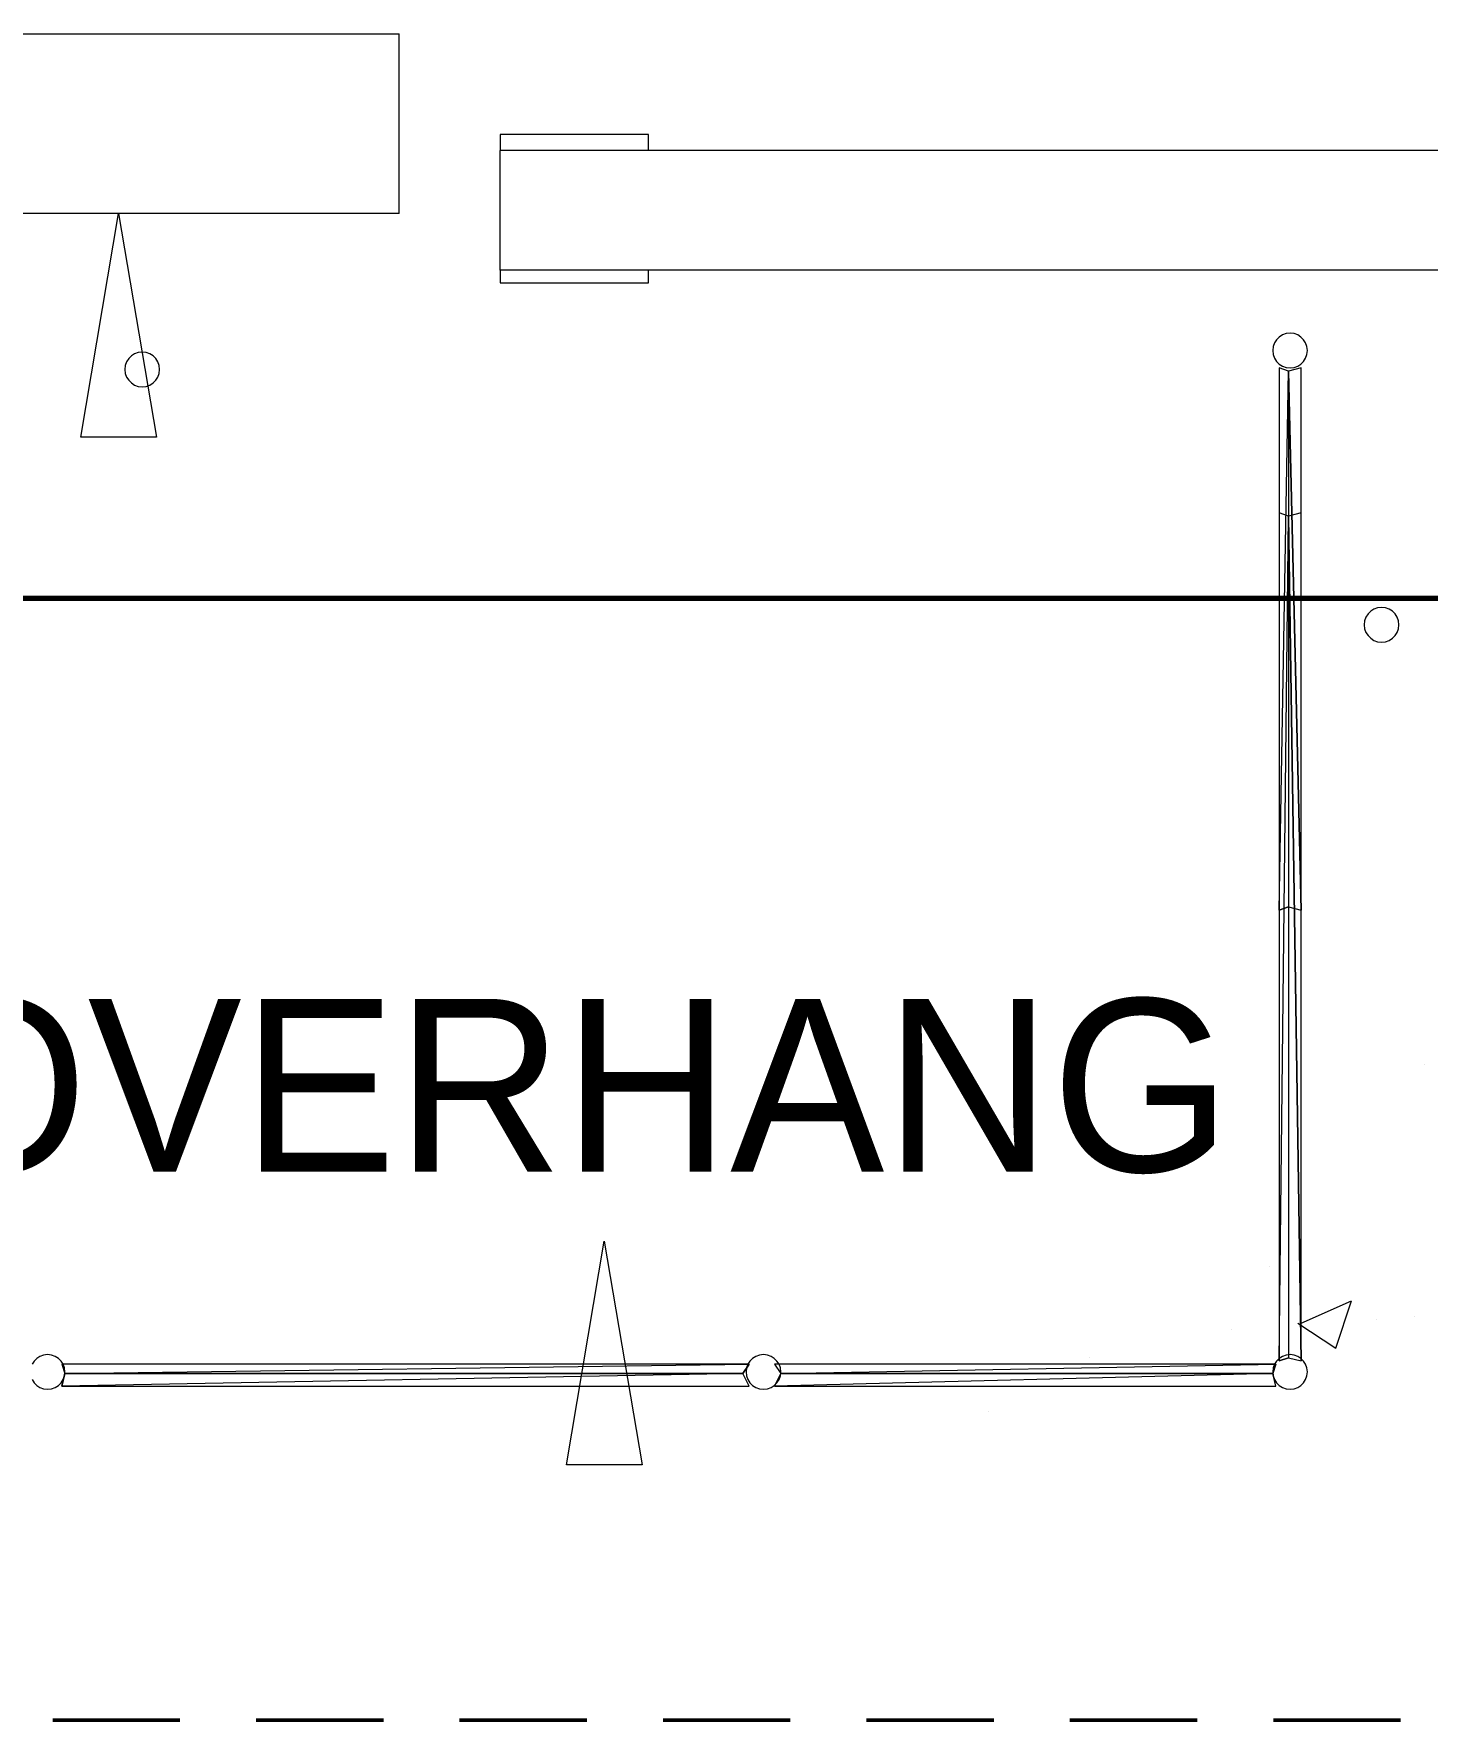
# Paper-space layout '01 Roof Support Layout' of a CAD drawing. Header units: millimetres. Extents: x 5 to 415, y 5 to 292.
# Drawn here: x 215.22 to 242.62, y 39.47 to 72.64 of the extents above; entities that cross this region are included whole.
import ezdxf
from ezdxf.enums import TextEntityAlignment as Align

# ---------------------------------------------------------------- set-up
doc = ezdxf.new("R2010")
doc.units = ezdxf.units.MM
doc.linetypes.add('DASHED_REVIEW', pattern=[4, 2.5, -1.5])
for name, color, linetype in [('BEAMS', 7, 'Continuous'), ('EXISTING', 7, 'Continuous'), ('LOAD_BEARING_WALLS', 7, 'Continuous'), ('PROPOSED', 7, 'Continuous'), ('TEXT', 7, 'Continuous')]:
    doc.layers.add(name, color=color, linetype=linetype)

# ---------------------------------------------------------------- blocks, each defined once
blk = doc.blocks.new('SHEET_01')
at = {"layer": 'BEAMS', "color": 7, "linetype": 'DASHED_REVIEW', "lineweight": 50}
blk.add_line((183.596, 39.47), (275.046, 39.47), dxfattribs=at)
at = {"layer": 'EXISTING', "color": 254, "linetype": 'Continuous', "lineweight": 13}
for p, q in [((216.146, 64.704), (216.89, 69.106)), ((216.89, 69.106), (217.634, 64.704)), ((217.205, 66.343), (217.142, 66.303)), ((217.277, 66.369), (217.205, 66.343)), ((217.355, 66.378), (217.277, 66.369)), ((217.433, 66.369), (217.355, 66.378)), ((217.505, 66.343), (217.433, 66.369)), ((217.568, 66.303), (217.505, 66.343)), ((217.023, 66.115), (217.014, 66.037)), ((217.014, 66.037), (217.023, 65.959)), ((217.049, 66.187), (217.023, 66.115)), ((217.089, 66.25), (217.049, 66.187)), ((217.142, 66.303), (217.089, 66.25)), ((217.621, 66.25), (217.568, 66.303)), ((217.661, 66.187), (217.621, 66.25)), ((217.687, 66.115), (217.661, 66.187)), ((217.696, 66.037), (217.687, 66.115)), ((217.687, 65.959), (217.696, 66.037)), ((239.706, 66.068), (239.706, 55.404)), ((239.892, 66.006), (239.706, 66.068)), ((240.14, 66.068), (239.892, 66.006)), ((240.14, 55.404), (240.14, 66.068)), ((217.023, 65.959), (217.049, 65.887)), ((217.049, 65.887), (217.089, 65.824)), ((217.089, 65.824), (217.142, 65.771)), ((217.142, 65.771), (217.205, 65.731)), ((217.205, 65.731), (217.277, 65.705)), ((217.277, 65.705), (217.355, 65.696)), ((217.355, 65.696), (217.433, 65.705)), ((217.433, 65.705), (217.505, 65.731)), ((217.505, 65.731), (217.568, 65.771)), ((217.568, 65.771), (217.621, 65.824)), ((217.621, 65.824), (217.661, 65.887)), ((217.661, 65.887), (217.687, 65.959)), ((239.706, 55.404), (239.892, 66.006)), ((239.892, 66.006), (239.892, 55.466)), ((240.14, 55.404), (239.892, 66.006)), ((239.892, 66.006), (240.14, 55.404)), ((217.634, 64.704), (216.146, 64.704)), ((239.706, 63.216), (239.706, 46.538)), ((239.892, 63.154), (239.706, 63.216)), ((239.706, 46.538), (239.892, 63.154)), ((240.14, 63.216), (239.892, 63.154)), ((239.892, 63.154), (239.892, 46.6)), ((240.14, 46.538), (239.892, 63.154)), ((239.892, 63.154), (240.14, 46.538)), ((240.14, 46.538), (240.14, 63.216)), ((241.389, 61.093), (241.38, 61.015)), ((241.415, 61.165), (241.389, 61.093)), ((241.455, 61.228), (241.415, 61.165)), ((241.508, 61.281), (241.455, 61.228)), ((241.571, 61.321), (241.508, 61.281)), ((241.643, 61.347), (241.571, 61.321)), ((241.721, 61.356), (241.643, 61.347)), ((241.799, 61.347), (241.721, 61.356)), ((241.871, 61.321), (241.799, 61.347)), ((241.934, 61.281), (241.871, 61.321)), ((241.987, 61.228), (241.934, 61.281)), ((242.027, 61.165), (241.987, 61.228)), ((242.053, 61.093), (242.027, 61.165)), ((242.062, 61.015), (242.053, 61.093)), ((241.38, 61.015), (241.389, 60.937)), ((241.389, 60.937), (241.415, 60.865)), ((241.415, 60.865), (241.455, 60.802)), ((241.455, 60.802), (241.508, 60.749)), ((241.508, 60.749), (241.571, 60.709)), ((241.571, 60.709), (241.643, 60.683)), ((241.799, 60.683), (241.871, 60.709)), ((241.871, 60.709), (241.934, 60.749)), ((241.934, 60.749), (241.987, 60.802)), ((241.987, 60.802), (242.027, 60.865)), ((242.027, 60.865), (242.053, 60.937)), ((242.053, 60.937), (242.062, 61.015)), ((241.643, 60.683), (241.721, 60.674)), ((241.721, 60.674), (241.799, 60.683)), ((239.892, 55.466), (239.706, 55.404)), ((239.892, 55.466), (240.14, 55.404)), ((242.558, 52.366), (242.558, 52.366)), ((225.694, 44.492), (226.438, 48.894)), ((226.438, 48.894), (227.182, 44.492)), ((239.52, 48.398), (239.52, 48.398)), ((240.14, 47.282), (241.132, 47.716)), ((240.822, 46.786), (241.132, 47.716)), ((238.776, 47.158), (238.776, 47.158)), ((240.078, 47.282), (240.822, 46.786)), ((241.628, 47.344), (241.628, 47.344)), ((242.372, 47.406), (242.372, 47.406)), ((229.29, 46.476), (215.774, 46.476)), ((215.774, 46.476), (215.836, 46.29)), ((215.836, 46.29), (229.29, 46.476)), ((229.29, 46.476), (229.166, 46.29)), ((239.644, 46.476), (229.786, 46.476)), ((229.786, 46.476), (229.91, 46.29)), ((229.91, 46.29), (239.644, 46.476)), ((234.87, 46.476), (234.87, 46.476)), ((235.986, 46.6), (235.986, 46.6)), ((239.644, 46.476), (239.582, 46.29)), ((239.892, 46.6), (239.706, 46.538)), ((239.892, 46.6), (240.14, 46.538)), ((229.166, 46.29), (215.774, 46.042)), ((215.774, 46.042), (215.836, 46.29)), ((215.836, 46.29), (229.166, 46.29)), ((229.166, 46.29), (215.836, 46.29)), ((229.29, 46.042), (229.166, 46.29)), ((239.582, 46.29), (229.786, 46.042)), ((229.786, 46.042), (229.91, 46.29)), ((229.91, 46.29), (239.582, 46.29)), ((239.582, 46.29), (229.91, 46.29)), ((239.644, 46.042), (239.582, 46.29)), ((215.774, 46.042), (229.29, 46.042)), ((229.786, 46.042), (239.644, 46.042)), ((234.002, 45.546), (234.002, 45.546)), ((227.182, 44.492), (225.694, 44.492))]:
    blk.add_line(p, q, dxfattribs=at)
at = {"layer": 'LOAD_BEARING_WALLS', "color": 7, "lineweight": 70}
blk.add_line((53.396, 61.542), (275.046, 61.542), dxfattribs=at)
at = {"layer": 'PROPOSED', "color": 250, "linetype": 'Continuous', "lineweight": 13}
for p, q in [((202.196, 72.64), (222.408, 72.64)), ((222.408, 69.106), (222.408, 72.64)), ((227.306, 70.656), (224.392, 70.656)), ((224.392, 70.656), (224.392, 70.346)), ((227.306, 70.346), (227.306, 70.656)), ((242.992, 70.346), (224.392, 70.346)), ((224.392, 67.99), (224.392, 70.346)), ((222.408, 69.106), (198.662, 69.106)), ((242.992, 67.99), (224.392, 67.99)), ((224.392, 67.99), (224.392, 67.742)), ((224.392, 67.742), (227.306, 67.742)), ((227.306, 67.742), (227.306, 67.99)), ((239.71, 66.675), (239.657, 66.622)), ((239.773, 66.715), (239.71, 66.675)), ((239.845, 66.741), (239.773, 66.715)), ((239.923, 66.75), (239.845, 66.741)), ((240.001, 66.741), (239.923, 66.75)), ((240.073, 66.715), (240.001, 66.741)), ((240.136, 66.675), (240.073, 66.715)), ((240.189, 66.622), (240.136, 66.675)), ((239.591, 66.487), (239.582, 66.409)), ((239.582, 66.409), (239.591, 66.331)), ((239.617, 66.559), (239.591, 66.487)), ((239.657, 66.622), (239.617, 66.559)), ((240.229, 66.559), (240.189, 66.622)), ((240.255, 66.487), (240.229, 66.559)), ((240.264, 66.409), (240.255, 66.487)), ((240.255, 66.331), (240.264, 66.409)), ((239.591, 66.331), (239.617, 66.259)), ((239.617, 66.259), (239.657, 66.196)), ((239.657, 66.196), (239.71, 66.143)), ((239.71, 66.143), (239.773, 66.103)), ((239.773, 66.103), (239.845, 66.077)), ((239.845, 66.077), (239.923, 66.068)), ((239.923, 66.068), (240.001, 66.077)), ((240.001, 66.077), (240.073, 66.103)), ((240.073, 66.103), (240.136, 66.143)), ((240.136, 66.143), (240.189, 66.196)), ((240.189, 66.196), (240.229, 66.259)), ((240.229, 66.259), (240.255, 66.331)), ((239.706, 55.404), (239.892, 55.466)), ((215.229, 46.534), (215.189, 46.471)), ((215.282, 46.587), (215.229, 46.534)), ((215.345, 46.627), (215.282, 46.587)), ((215.417, 46.653), (215.345, 46.627)), ((215.495, 46.662), (215.417, 46.653)), ((215.573, 46.653), (215.495, 46.662)), ((215.645, 46.627), (215.573, 46.653)), ((215.708, 46.587), (215.645, 46.627)), ((215.761, 46.534), (215.708, 46.587)), ((215.801, 46.471), (215.761, 46.534)), ((215.827, 46.399), (215.801, 46.471)), ((229.166, 46.29), (229.29, 46.476)), ((229.263, 46.471), (229.237, 46.399)), ((229.303, 46.534), (229.263, 46.471)), ((229.356, 46.587), (229.303, 46.534)), ((229.419, 46.627), (229.356, 46.587)), ((229.491, 46.653), (229.419, 46.627)), ((229.569, 46.662), (229.491, 46.653)), ((229.647, 46.653), (229.569, 46.662)), ((229.719, 46.627), (229.647, 46.653)), ((229.782, 46.587), (229.719, 46.627)), ((229.835, 46.534), (229.782, 46.587)), ((229.875, 46.471), (229.835, 46.534)), ((229.901, 46.399), (229.875, 46.471)), ((239.582, 46.29), (239.644, 46.476)), ((239.617, 46.471), (239.591, 46.399)), ((239.657, 46.534), (239.617, 46.471)), ((239.71, 46.587), (239.657, 46.534)), ((239.706, 46.538), (239.892, 46.6)), ((239.773, 46.627), (239.71, 46.587)), ((239.845, 46.653), (239.773, 46.627)), ((239.923, 46.662), (239.845, 46.653)), ((240.001, 46.653), (239.923, 46.662)), ((240.073, 46.627), (240.001, 46.653)), ((240.136, 46.587), (240.073, 46.627)), ((240.189, 46.534), (240.136, 46.587)), ((240.229, 46.471), (240.189, 46.534)), ((240.255, 46.399), (240.229, 46.471)), ((215.189, 46.171), (215.229, 46.108)), ((215.229, 46.108), (215.282, 46.055)), ((215.708, 46.055), (215.761, 46.108)), ((215.761, 46.108), (215.801, 46.171)), ((215.836, 46.29), (215.774, 46.042)), ((215.801, 46.171), (215.827, 46.243)), ((215.836, 46.321), (215.827, 46.399)), ((215.827, 46.243), (215.836, 46.321)), ((229.237, 46.399), (229.228, 46.321)), ((229.228, 46.321), (229.237, 46.243)), ((229.237, 46.243), (229.263, 46.171)), ((229.263, 46.171), (229.303, 46.108)), ((229.303, 46.108), (229.356, 46.055)), ((229.782, 46.055), (229.835, 46.108)), ((229.91, 46.29), (229.786, 46.042)), ((229.835, 46.108), (229.875, 46.171)), ((229.875, 46.171), (229.901, 46.243)), ((229.91, 46.321), (229.901, 46.399)), ((229.901, 46.243), (229.91, 46.321)), ((239.591, 46.399), (239.582, 46.321)), ((239.582, 46.321), (239.591, 46.243)), ((239.591, 46.243), (239.617, 46.171)), ((239.617, 46.171), (239.657, 46.108)), ((239.657, 46.108), (239.71, 46.055)), ((240.136, 46.055), (240.189, 46.108)), ((240.189, 46.108), (240.229, 46.171)), ((240.229, 46.171), (240.255, 46.243)), ((240.264, 46.321), (240.255, 46.399)), ((240.255, 46.243), (240.264, 46.321)), ((215.282, 46.055), (215.345, 46.015)), ((215.345, 46.015), (215.417, 45.989)), ((215.417, 45.989), (215.495, 45.98)), ((215.495, 45.98), (215.573, 45.989)), ((215.573, 45.989), (215.645, 46.015)), ((215.645, 46.015), (215.708, 46.055)), ((229.356, 46.055), (229.419, 46.015)), ((229.419, 46.015), (229.491, 45.989)), ((229.491, 45.989), (229.569, 45.98)), ((229.569, 45.98), (229.647, 45.989)), ((229.647, 45.989), (229.719, 46.015)), ((229.719, 46.015), (229.782, 46.055)), ((239.71, 46.055), (239.773, 46.015)), ((239.773, 46.015), (239.845, 45.989)), ((239.845, 45.989), (239.923, 45.98)), ((239.923, 45.98), (240.001, 45.989)), ((240.001, 45.989), (240.073, 46.015)), ((240.073, 46.015), (240.136, 46.055))]:
    blk.add_line(p, q, dxfattribs=at)
at = {"layer": 'TEXT'}
blk.add_text('OVERHANG', height=3.4, dxfattribs=at).set_placement((225.756, 50.258), align=Align.CENTER)

psp = doc.layouts.new('01 Roof Support Layout')

# ---------------------------------------------------------------- block references
psp.add_blockref('SHEET_01', (0, 0))

doc.saveas('drawing.dxf')
